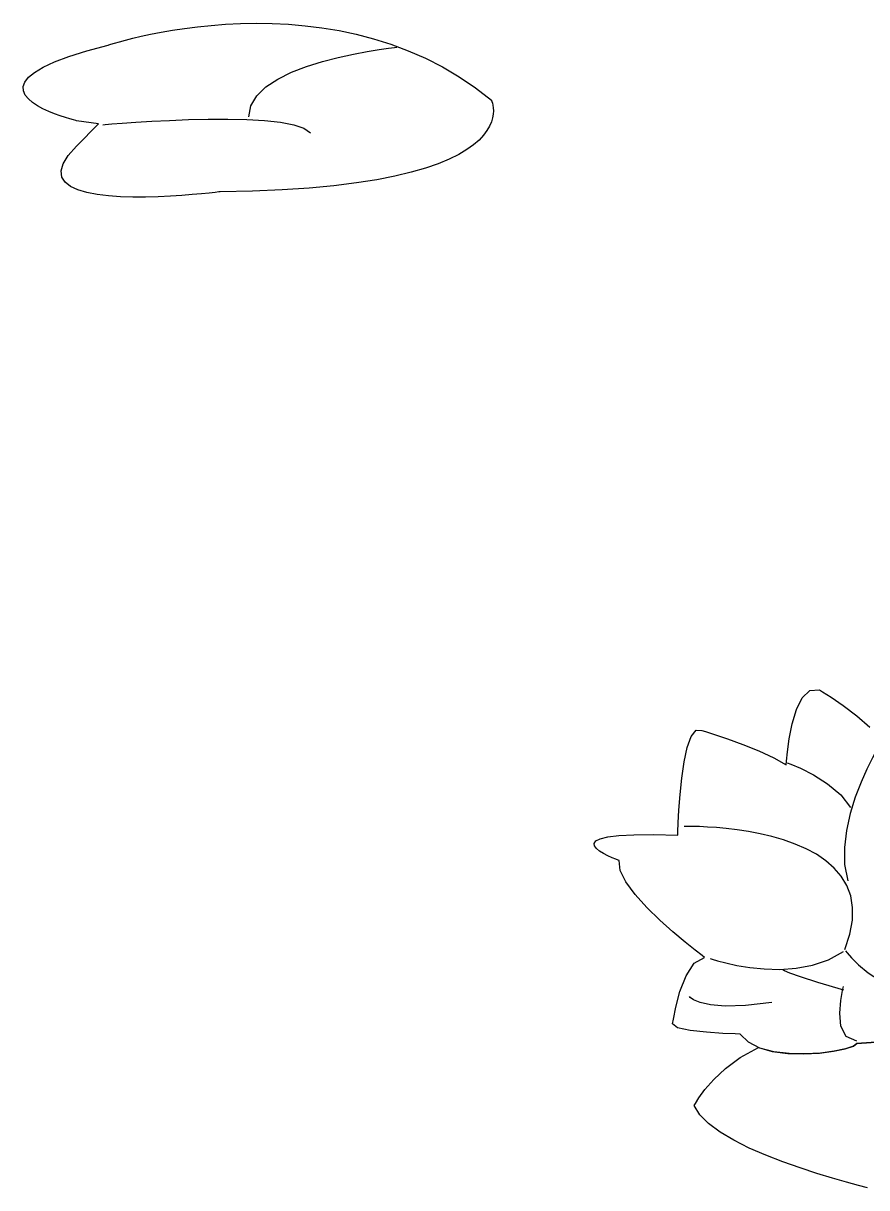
# Model space of a CAD drawing. Extents: x 40 to 170, y 25 to 272.
# Drawn here: x 111.51 to 122.88, y 172.94 to 188.65 of the extents above; entities that cross this region are included whole.
import ezdxf

# ---------------------------------------------------------------- set-up
doc = ezdxf.new("R2010")
doc.units = 0

msp = doc.modelspace()

# ---------------------------------------------------------------- linework, layer by layer
at = {"color": 250, "linetype": 'Continuous'}
for points in [[(112.2264, 187.3361), (112.215362, 187.338839), (112.184517, 187.346938), (112.13727, 187.360216), (112.077027, 187.378493), (112.007192, 187.40159), (111.931171, 187.429326), (111.852368, 187.461523), (111.774188, 187.497999), (111.700036, 187.538576), (111.633318, 187.583074), (111.577437, 187.631312), (111.5358, 187.683112), (111.511812, 187.738292), (111.508876, 187.796674), (111.530398, 187.858078), (111.579784, 187.922323), (111.660437, 187.98923), (111.775764, 188.058619), (111.929168, 188.13031), (112.124056, 188.204124), (112.363831, 188.279881), (112.6519, 188.3574), (112.661896, 188.360663), (112.691297, 188.369889), (112.739223, 188.38423), (112.804796, 188.402842), (112.887136, 188.424876), (112.985362, 188.449487), (113.098597, 188.475829), (113.22596, 188.503055), (113.366571, 188.530319), (113.519552, 188.556774), (113.684022, 188.581574), (113.859103, 188.603874), (114.043915, 188.622825), (114.237578, 188.637583), (114.439213, 188.6473), (114.64794, 188.651131), (114.86288, 188.648228), (115.083153, 188.637746), (115.30788, 188.618839), (115.536181, 188.590659), (115.767178, 188.552361), (115.99999, 188.503098), (116.233737, 188.442024), (116.467542, 188.368293), (116.700523, 188.281057), (116.931801, 188.179472), (117.160498, 188.06269), (117.385733, 187.929864), (117.606627, 187.78015), (117.8223, 187.6127), (117.824253, 187.608247), (117.829132, 187.595314), (117.835464, 187.574542), (117.841779, 187.546569), (117.846605, 187.512036), (117.848472, 187.471583), (117.845906, 187.425848), (117.837438, 187.375473), (117.821596, 187.321097), (117.796908, 187.263359), (117.761904, 187.202899), (117.715111, 187.140357), (117.655058, 187.076374), (117.580275, 187.011588), (117.489289, 186.946639), (117.38063, 186.882167), (117.252826, 186.818812), (117.104405, 186.757214), (116.933897, 186.698013), (116.739829, 186.641847), (116.520731, 186.589358), (116.275132, 186.541184), (116.001559, 186.497966), (115.698541, 186.460343), (115.364608, 186.428955), (114.998288, 186.404442), (114.598109, 186.387444), (114.1626, 186.3786), (114.145045, 186.376392), (114.094963, 186.370431), (114.016225, 186.361712), (113.912705, 186.351231), (113.788275, 186.339982), (113.646809, 186.328961), (113.492178, 186.319163), (113.328255, 186.311583), (113.158913, 186.307215), (112.988024, 186.307056), (112.819463, 186.3121), (112.657099, 186.323342), (112.504808, 186.341778), (112.366461, 186.368402), (112.245931, 186.40421), (112.14709, 186.450197), (112.073812, 186.507358), (112.029969, 186.576688), (112.019434, 186.659182), (112.046079, 186.755835), (112.113776, 186.867643), (112.2264, 186.9956), (112.5243, 187.2935), (112.2264, 187.3361)], [(114.5497, 187.3899), (114.576326, 187.539727), (114.656069, 187.67388), (114.780109, 187.793094), (114.939628, 187.898099), (115.125808, 187.989628), (115.329829, 188.068413), (115.542875, 188.135188), (115.756126, 188.190683), (115.960763, 188.235631), (116.147968, 188.270764), (116.308923, 188.296816), (116.434809, 188.314517), (116.516808, 188.324601), (116.5461, 188.3278)], [(112.5801, 187.2827), (112.612109, 187.285503), (112.702548, 187.292975), (112.84303, 187.303711), (113.025174, 187.316305), (113.240593, 187.329352), (113.480903, 187.341446), (113.737721, 187.351181), (114.002662, 187.357152), (114.267341, 187.357954), (114.523374, 187.352181), (114.762377, 187.338428), (114.975966, 187.315289), (115.155755, 187.281358), (115.293361, 187.23523), (115.3804, 187.1755)], [(122.7518, 174.888), (122.70468, 174.852832), (122.597952, 174.817195), (122.444778, 174.785271), (122.25832, 174.761242), (122.051737, 174.749288), (121.838192, 174.75359), (121.630844, 174.778332), (121.442856, 174.827693), (121.287387, 174.905855), (121.1776, 175.017), (121.110059, 175.018832), (120.941207, 175.025922), (120.7217, 175.040663), (120.502193, 175.065444), (120.333341, 175.10266), (120.2658, 175.1547), (120.276152, 175.218578), (120.308485, 175.378989), (120.364713, 175.5891), (120.446748, 175.802078), (120.556506, 175.971089), (120.6959, 176.0493), (120.661767, 176.075226), (120.569414, 176.147293), (120.433914, 176.256933), (120.270335, 176.395578), (120.09375, 176.554662), (119.919229, 176.725618), (119.761842, 176.899876), (119.636662, 177.068871), (119.558757, 177.224035), (119.5432, 177.3568), (119.530729, 177.36142), (119.497467, 177.374407), (119.449638, 177.394451), (119.393467, 177.420241), (119.335179, 177.450466), (119.280999, 177.483816), (119.237152, 177.518981), (119.209863, 177.55465), (119.205355, 177.589513), (119.229855, 177.622259), (119.289587, 177.651578), (119.390777, 177.676159), (119.539648, 177.694693), (119.742425, 177.705868), (120.005334, 177.708373), (120.3346, 177.7009), (120.335856, 177.745046), (120.340518, 177.864134), (120.349928, 178.038138), (120.365429, 178.247031), (120.388363, 178.470788), (120.420071, 178.689381), (120.461897, 178.882785), (120.515182, 179.030974), (120.581269, 179.113921), (120.6615, 179.1116), (120.707239, 179.097609), (120.82941, 179.058644), (121.005447, 178.999215), (121.212782, 178.923836), (121.428847, 178.837015), (121.631076, 178.743266), (121.7969, 178.6471), (121.800596, 178.695656), (121.813564, 178.822639), (121.838629, 179.000025), (121.878613, 179.199787), (121.936338, 179.393902), (122.01463, 179.554342), (122.116309, 179.653083), (122.2442, 179.6621), (122.288648, 179.635105), (122.404785, 179.560807), (122.5668, 179.449237), (122.748881, 179.310426), (122.925219, 179.154403)], [(123.0807, 178.9584), (123.064894, 178.932332), (123.022298, 178.858365), (122.960141, 178.74285), (122.885655, 178.592142), (122.80607, 178.412592), (122.728617, 178.210555), (122.660526, 177.992382), (122.609028, 177.764427), (122.581354, 177.533043), (122.584735, 177.304583), (122.6264, 177.0854)], [(121.8119, 178.6772), (121.861216, 178.657666), (121.988693, 178.601293), (122.163625, 178.511425), (122.355307, 178.391407), (122.533034, 178.244584), (122.6661, 178.0743)], [(122.5893, 176.1582), (122.657078, 176.364589), (122.690738, 176.553142), (122.693056, 176.724664), (122.666811, 176.87996), (122.614777, 177.019835), (122.539733, 177.145094), (122.444454, 177.256541), (122.331719, 177.354981), (122.204302, 177.44122), (122.064982, 177.516062), (121.916535, 177.580312), (121.761737, 177.634775), (121.603367, 177.680255), (121.444199, 177.717559), (121.287012, 177.747489), (121.134581, 177.770852), (120.989685, 177.788452), (120.855098, 177.801094), (120.733599, 177.809583), (120.627964, 177.814723), (120.54097, 177.81732), (120.475393, 177.818179), (120.434011, 177.818104), (120.4196, 177.8179)], [(120.772, 176.0377), (120.797593, 176.028993), (120.870079, 176.00666), (120.983024, 175.976387), (121.12999, 175.943857), (121.304541, 175.914753), (121.500241, 175.89476), (121.710654, 175.889562), (121.929342, 175.904844), (122.14987, 175.946287), (122.365802, 176.019578), (122.5707, 176.1304)], [(122.5986, 176.1397), (122.618357, 176.114202), (122.676686, 176.046981), (122.772175, 175.951945), (122.903413, 175.843), (123.068986, 175.734055), (123.267483, 175.639019), (123.497492, 175.571798), (123.7576, 175.5463)], [(122.5736, 175.6103), (122.225082, 175.710802), (121.988629, 175.787073), (121.844355, 175.840203), (121.772374, 175.871282), (121.7528, 175.8814)], [(122.7477, 174.9201), (122.605366, 174.98252), (122.535896, 175.121226), (122.518338, 175.297137), (122.531737, 175.471174), (122.555142, 175.604255), (122.5676, 175.6573)], [(121.6053, 175.4434), (121.249424, 175.399936), (120.975847, 175.392594), (120.774527, 175.410643), (120.635422, 175.443357), (120.548494, 175.480006), (120.5037, 175.509864), (120.491, 175.5222)], [(122.893613, 172.944247), (122.770231, 172.975896), (122.610326, 173.019009), (122.4213, 173.072896), (122.210554, 173.136868), (121.985489, 173.210234), (121.753507, 173.292306), (121.52201, 173.382392), (121.2984, 173.479804), (121.090078, 173.583851), (120.904445, 173.693844), (120.748903, 173.809093), (120.630854, 173.928908), (120.5577, 174.0526), (120.572736, 174.080702), (120.619579, 174.156929), (120.700831, 174.269159), (120.819097, 174.405272), (120.976978, 174.553147), (121.177078, 174.700663), (121.422, 174.8357), (121.609746, 174.782457), (121.81888, 174.755039), (122.035633, 174.749073), (122.246238, 174.760187), (122.436925, 174.78401), (122.593927, 174.816167), (122.703474, 174.852288), (122.7518, 174.888), (123.074613, 174.912978)], [(123.074613, 174.912978), (122.7518, 174.888)]]:
    msp.add_lwpolyline(points, dxfattribs=at)

doc.saveas('drawing.dxf')
